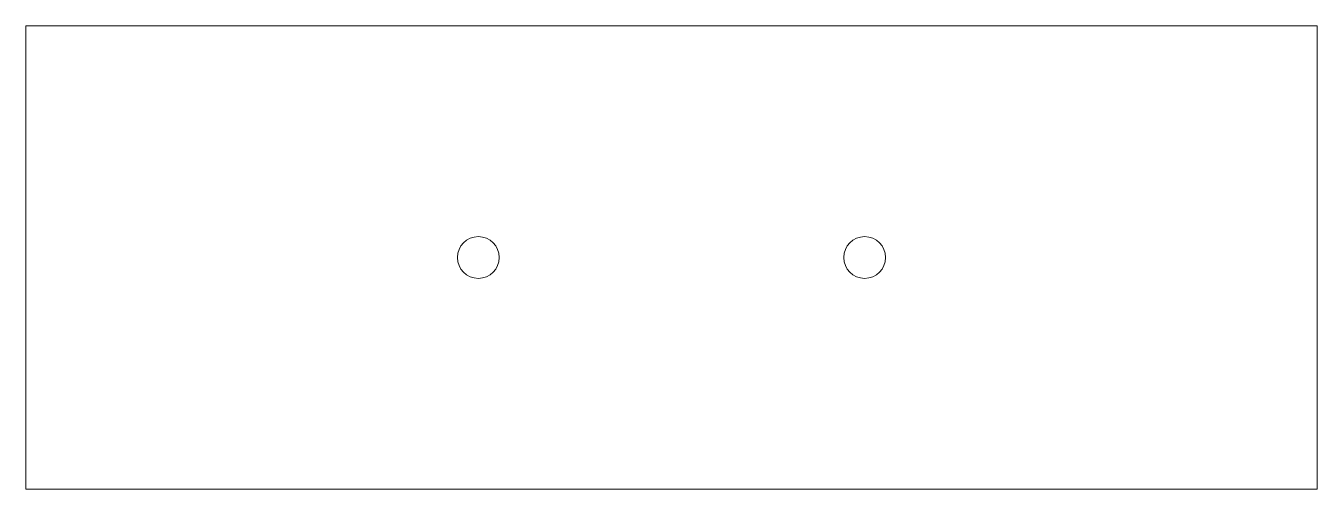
# Model space of a CAD drawing. Header units: millimetres. Extents: x -100 to 100, y -36 to 36.
import ezdxf

# ---------------------------------------------------------------- set-up
doc = ezdxf.new("R2010")
doc.units = ezdxf.units.MM

msp = doc.modelspace()

# ---------------------------------------------------------------- linework, layer by layer
at = {"color": 7, "linetype": 'Continuous', "lineweight": 15}
for p, q in [((-100.28, 36), (100.28, 36)), ((-100.28, -36), (-100.28, 36)), ((100.28, -36), (100.28, 36)), ((-100.28, -36), (100.28, -36))]:
    msp.add_line(p, q, dxfattribs=at)
for centre in [(-30, 0), (30, 0)]:
    msp.add_circle(centre, 3.25, dxfattribs=at)

doc.saveas('drawing.dxf')
